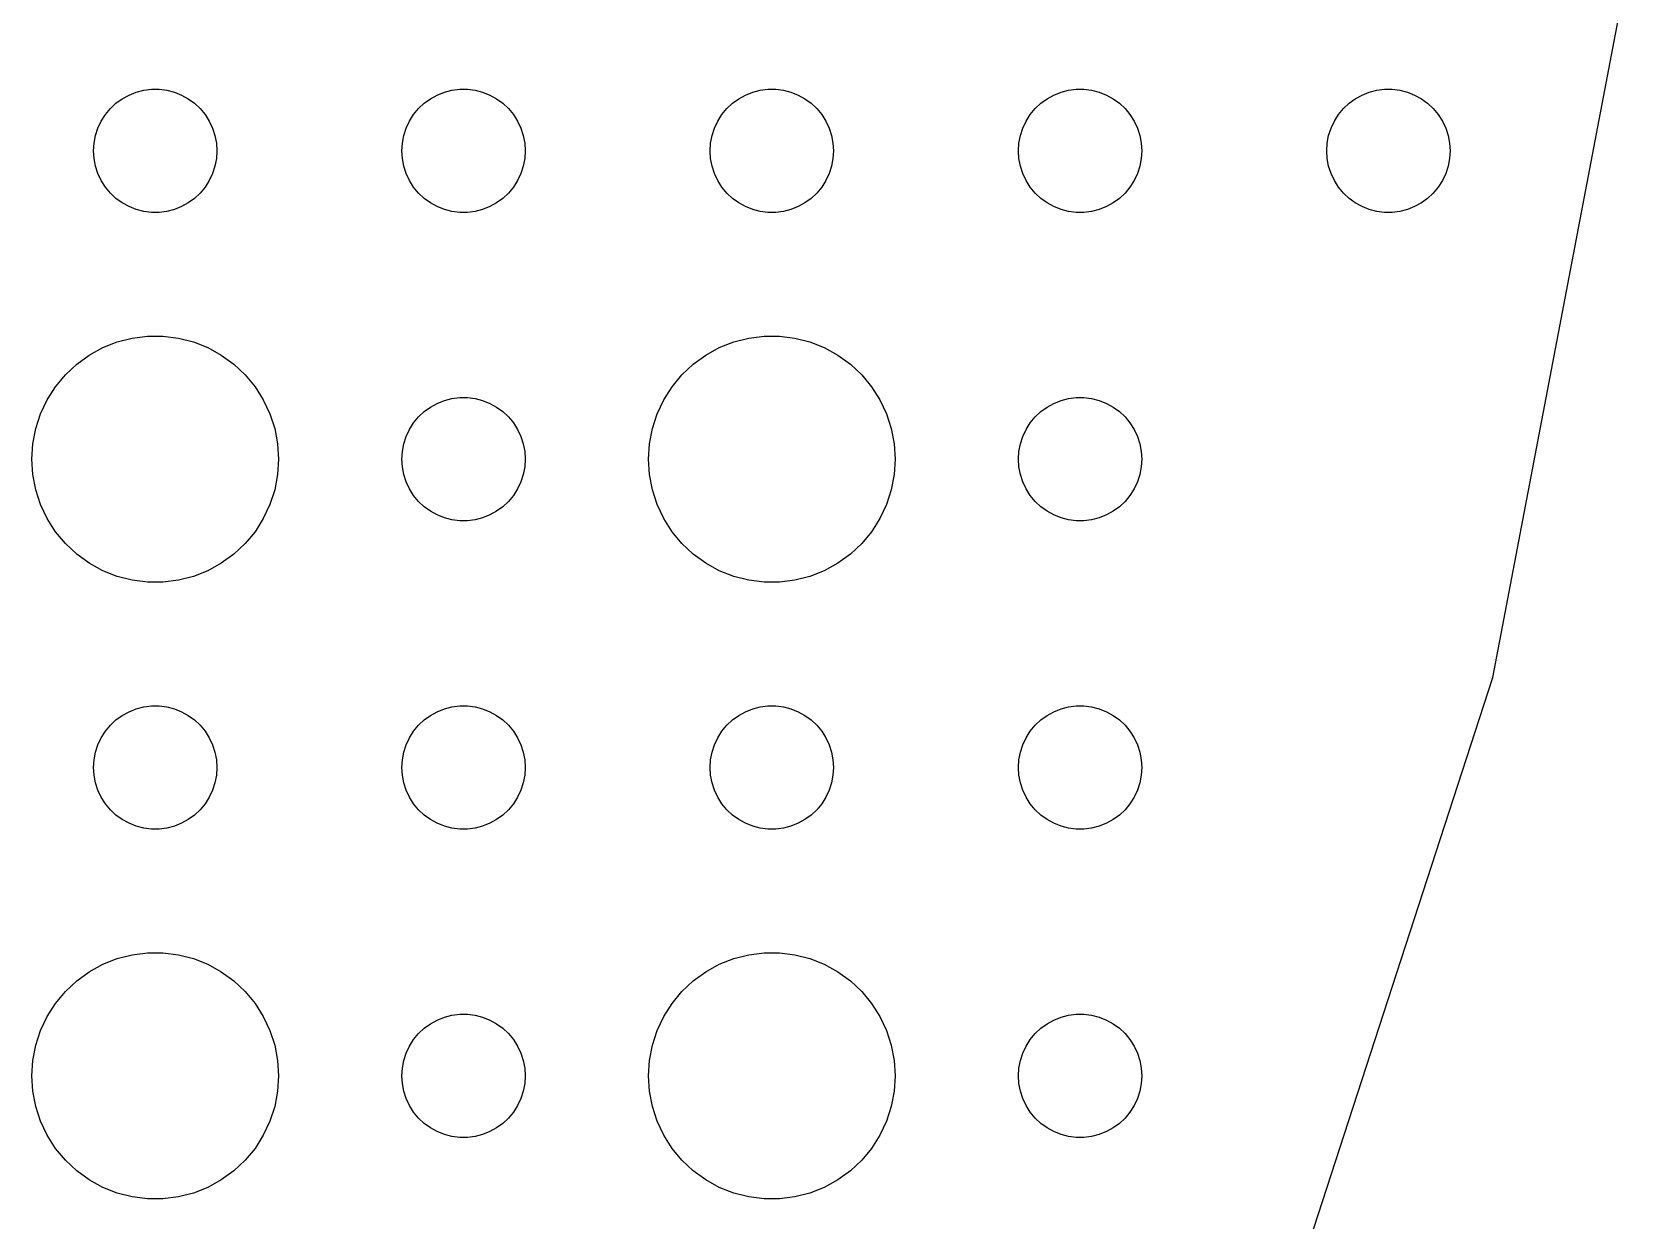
# Model space of a CAD drawing. Header units: metres. Extents: x -142 to 142, y -142 to 142.
# Drawn here: x 102 to 140.88, y -48.51 to -19.61 of the extents above; entities that cross this region are included whole.
import ezdxf

# ---------------------------------------------------------------- set-up
doc = ezdxf.new("R2010")
doc.units = ezdxf.units.M

msp = doc.modelspace()

# ---------------------------------------------------------------- linework, layer by layer
for p, q in [((137.539, -35.314), (140.88, -17.7973)), ((103.907, -21.4732), (104.044, -21.3442)), ((104.044, -21.3442), (104.196, -21.2335)), ((104.196, -21.2335), (104.361, -21.1427)), ((104.361, -21.1427), (104.536, -21.0734)), ((104.536, -21.0734), (104.719, -21.0266)), ((104.719, -21.0266), (104.906, -21.003)), ((104.906, -21.003), (105.094, -21.003)), ((105.094, -21.003), (105.281, -21.0266)), ((105.281, -21.0266), (105.464, -21.0734)), ((105.464, -21.0734), (105.639, -21.1427)), ((105.639, -21.1427), (105.804, -21.2335)), ((105.804, -21.2335), (105.956, -21.3442)), ((105.956, -21.3442), (106.093, -21.4732)), ((111.407, -21.4732), (111.544, -21.3442)), ((111.544, -21.3442), (111.696, -21.2335)), ((111.696, -21.2335), (111.861, -21.1427)), ((111.861, -21.1427), (112.036, -21.0734)), ((112.036, -21.0734), (112.219, -21.0266)), ((112.219, -21.0266), (112.406, -21.003)), ((112.406, -21.003), (112.594, -21.003)), ((112.594, -21.003), (112.781, -21.0266)), ((112.781, -21.0266), (112.964, -21.0734)), ((112.964, -21.0734), (113.139, -21.1427)), ((113.139, -21.1427), (113.304, -21.2335)), ((113.304, -21.2335), (113.456, -21.3442)), ((113.456, -21.3442), (113.593, -21.4732)), ((118.907, -21.4732), (119.044, -21.3442)), ((119.044, -21.3442), (119.196, -21.2335)), ((119.196, -21.2335), (119.361, -21.1427)), ((119.361, -21.1427), (119.536, -21.0734)), ((119.536, -21.0734), (119.719, -21.0266)), ((119.719, -21.0266), (119.906, -21.003)), ((119.906, -21.003), (120.094, -21.003)), ((120.094, -21.003), (120.281, -21.0266)), ((120.281, -21.0266), (120.464, -21.0734)), ((120.464, -21.0734), (120.639, -21.1427)), ((120.639, -21.1427), (120.804, -21.2335)), ((120.804, -21.2335), (120.956, -21.3442)), ((120.956, -21.3442), (121.093, -21.4732)), ((126.407, -21.4732), (126.544, -21.3442)), ((126.544, -21.3442), (126.696, -21.2335)), ((126.696, -21.2335), (126.861, -21.1427)), ((126.861, -21.1427), (127.036, -21.0734)), ((127.036, -21.0734), (127.219, -21.0266)), ((127.219, -21.0266), (127.406, -21.003)), ((127.406, -21.003), (127.594, -21.003)), ((127.594, -21.003), (127.781, -21.0266)), ((127.781, -21.0266), (127.964, -21.0734)), ((127.964, -21.0734), (128.139, -21.1427)), ((128.139, -21.1427), (128.304, -21.2335)), ((128.304, -21.2335), (128.456, -21.3442)), ((128.456, -21.3442), (128.593, -21.4732)), ((133.907, -21.4732), (134.044, -21.3442)), ((134.044, -21.3442), (134.196, -21.2335)), ((134.196, -21.2335), (134.361, -21.1427)), ((134.361, -21.1427), (134.536, -21.0734)), ((134.536, -21.0734), (134.719, -21.0266)), ((134.719, -21.0266), (134.906, -21.003)), ((134.906, -21.003), (135.094, -21.003)), ((135.094, -21.003), (135.281, -21.0266)), ((135.281, -21.0266), (135.464, -21.0734)), ((135.464, -21.0734), (135.639, -21.1427)), ((135.639, -21.1427), (135.804, -21.2335)), ((135.804, -21.2335), (135.956, -21.3442)), ((135.956, -21.3442), (136.093, -21.4732)), ((103.686, -21.7774), (103.786, -21.6183)), ((103.786, -21.6183), (103.907, -21.4732)), ((106.093, -21.4732), (106.214, -21.6183)), ((106.214, -21.6183), (106.314, -21.7774)), ((111.186, -21.7774), (111.286, -21.6183)), ((111.286, -21.6183), (111.407, -21.4732)), ((113.593, -21.4732), (113.714, -21.6183)), ((113.714, -21.6183), (113.814, -21.7774)), ((118.686, -21.7774), (118.786, -21.6183)), ((118.786, -21.6183), (118.907, -21.4732)), ((121.093, -21.4732), (121.214, -21.6183)), ((121.214, -21.6183), (121.314, -21.7774)), ((126.186, -21.7774), (126.286, -21.6183)), ((126.286, -21.6183), (126.407, -21.4732)), ((128.593, -21.4732), (128.714, -21.6183)), ((128.714, -21.6183), (128.814, -21.7774)), ((133.686, -21.7774), (133.786, -21.6183)), ((133.786, -21.6183), (133.907, -21.4732)), ((136.093, -21.4732), (136.214, -21.6183)), ((136.214, -21.6183), (136.314, -21.7774)), ((103.512, -22.312), (103.547, -22.127)), ((103.547, -22.127), (103.605, -21.9478)), ((103.605, -21.9478), (103.686, -21.7774)), ((106.314, -21.7774), (106.395, -21.9478)), ((106.395, -21.9478), (106.453, -22.127)), ((106.453, -22.127), (106.488, -22.312)), ((111.012, -22.312), (111.047, -22.127)), ((111.047, -22.127), (111.105, -21.9478)), ((111.105, -21.9478), (111.186, -21.7774)), ((113.814, -21.7774), (113.895, -21.9478)), ((113.895, -21.9478), (113.953, -22.127)), ((113.953, -22.127), (113.988, -22.312)), ((118.512, -22.312), (118.547, -22.127)), ((118.547, -22.127), (118.605, -21.9478)), ((118.605, -21.9478), (118.686, -21.7774)), ((121.314, -21.7774), (121.395, -21.9478)), ((121.395, -21.9478), (121.453, -22.127)), ((121.453, -22.127), (121.488, -22.312)), ((126.012, -22.312), (126.047, -22.127)), ((126.047, -22.127), (126.105, -21.9478)), ((126.105, -21.9478), (126.186, -21.7774)), ((128.814, -21.7774), (128.895, -21.9478)), ((128.895, -21.9478), (128.953, -22.127)), ((128.953, -22.127), (128.988, -22.312)), ((133.512, -22.312), (133.547, -22.127)), ((133.547, -22.127), (133.605, -21.9478)), ((133.605, -21.9478), (133.686, -21.7774)), ((136.314, -21.7774), (136.395, -21.9478)), ((136.395, -21.9478), (136.453, -22.127)), ((136.453, -22.127), (136.488, -22.312)), ((103.5, -22.5), (103.512, -22.312)), ((103.512, -22.688), (103.5, -22.5)), ((106.488, -22.312), (106.5, -22.5)), ((106.5, -22.5), (106.488, -22.688)), ((111, -22.5), (111.012, -22.312)), ((111.012, -22.688), (111, -22.5)), ((113.988, -22.312), (114, -22.5)), ((114, -22.5), (113.988, -22.688)), ((118.5, -22.5), (118.512, -22.312)), ((118.512, -22.688), (118.5, -22.5)), ((121.488, -22.312), (121.5, -22.5)), ((121.5, -22.5), (121.488, -22.688)), ((126, -22.5), (126.012, -22.312)), ((126.012, -22.688), (126, -22.5)), ((128.988, -22.312), (129, -22.5)), ((129, -22.5), (128.988, -22.688)), ((133.5, -22.5), (133.512, -22.312)), ((133.512, -22.688), (133.5, -22.5)), ((136.488, -22.312), (136.5, -22.5)), ((136.5, -22.5), (136.488, -22.688)), ((103.547, -22.873), (103.512, -22.688)), ((103.605, -23.0522), (103.547, -22.873)), ((106.453, -22.873), (106.395, -23.0522)), ((106.488, -22.688), (106.453, -22.873)), ((111.047, -22.873), (111.012, -22.688)), ((111.105, -23.0522), (111.047, -22.873)), ((113.953, -22.873), (113.895, -23.0522)), ((113.988, -22.688), (113.953, -22.873)), ((118.547, -22.873), (118.512, -22.688)), ((118.605, -23.0522), (118.547, -22.873)), ((121.453, -22.873), (121.395, -23.0522)), ((121.488, -22.688), (121.453, -22.873)), ((126.047, -22.873), (126.012, -22.688)), ((126.105, -23.0522), (126.047, -22.873)), ((128.953, -22.873), (128.895, -23.0522)), ((128.988, -22.688), (128.953, -22.873)), ((133.547, -22.873), (133.512, -22.688)), ((133.605, -23.0522), (133.547, -22.873)), ((136.453, -22.873), (136.395, -23.0522)), ((136.488, -22.688), (136.453, -22.873)), ((103.686, -23.2226), (103.605, -23.0522)), ((103.786, -23.3817), (103.686, -23.2226)), ((106.314, -23.2226), (106.214, -23.3817)), ((106.395, -23.0522), (106.314, -23.2226)), ((111.186, -23.2226), (111.105, -23.0522)), ((111.286, -23.3817), (111.186, -23.2226)), ((113.814, -23.2226), (113.714, -23.3817)), ((113.895, -23.0522), (113.814, -23.2226)), ((118.686, -23.2226), (118.605, -23.0522)), ((118.786, -23.3817), (118.686, -23.2226)), ((121.314, -23.2226), (121.214, -23.3817)), ((121.395, -23.0522), (121.314, -23.2226)), ((126.186, -23.2226), (126.105, -23.0522)), ((126.286, -23.3817), (126.186, -23.2226)), ((128.814, -23.2226), (128.714, -23.3817)), ((128.895, -23.0522), (128.814, -23.2226)), ((133.686, -23.2226), (133.605, -23.0522)), ((133.786, -23.3817), (133.686, -23.2226)), ((136.314, -23.2226), (136.214, -23.3817)), ((136.395, -23.0522), (136.314, -23.2226)), ((103.907, -23.5268), (103.786, -23.3817)), ((104.044, -23.6558), (103.907, -23.5268)), ((104.196, -23.7665), (104.044, -23.6558)), ((105.956, -23.6558), (105.804, -23.7665)), ((106.093, -23.5268), (105.956, -23.6558)), ((106.214, -23.3817), (106.093, -23.5268)), ((111.407, -23.5268), (111.286, -23.3817)), ((111.544, -23.6558), (111.407, -23.5268)), ((111.696, -23.7665), (111.544, -23.6558)), ((113.456, -23.6558), (113.304, -23.7665)), ((113.593, -23.5268), (113.456, -23.6558)), ((113.714, -23.3817), (113.593, -23.5268)), ((118.907, -23.5268), (118.786, -23.3817)), ((119.044, -23.6558), (118.907, -23.5268)), ((119.196, -23.7665), (119.044, -23.6558)), ((120.956, -23.6558), (120.804, -23.7665)), ((121.093, -23.5268), (120.956, -23.6558)), ((121.214, -23.3817), (121.093, -23.5268)), ((126.407, -23.5268), (126.286, -23.3817)), ((126.544, -23.6558), (126.407, -23.5268)), ((126.696, -23.7665), (126.544, -23.6558)), ((128.456, -23.6558), (128.304, -23.7665)), ((128.593, -23.5268), (128.456, -23.6558)), ((128.714, -23.3817), (128.593, -23.5268)), ((133.907, -23.5268), (133.786, -23.3817)), ((134.044, -23.6558), (133.907, -23.5268)), ((134.196, -23.7665), (134.044, -23.6558)), ((135.956, -23.6558), (135.804, -23.7665)), ((136.093, -23.5268), (135.956, -23.6558)), ((136.214, -23.3817), (136.093, -23.5268)), ((104.361, -23.8572), (104.196, -23.7665)), ((104.536, -23.9266), (104.361, -23.8572)), ((104.719, -23.9734), (104.536, -23.9266)), ((104.906, -23.997), (104.719, -23.9734)), ((105.094, -23.997), (104.906, -23.997)), ((105.281, -23.9734), (105.094, -23.997)), ((105.464, -23.9266), (105.281, -23.9734)), ((105.639, -23.8572), (105.464, -23.9266)), ((105.804, -23.7665), (105.639, -23.8572)), ((111.861, -23.8572), (111.696, -23.7665)), ((112.036, -23.9266), (111.861, -23.8572)), ((112.219, -23.9734), (112.036, -23.9266)), ((112.406, -23.997), (112.219, -23.9734)), ((112.594, -23.997), (112.406, -23.997)), ((112.781, -23.9734), (112.594, -23.997)), ((112.964, -23.9266), (112.781, -23.9734)), ((113.139, -23.8572), (112.964, -23.9266)), ((113.304, -23.7665), (113.139, -23.8572)), ((119.361, -23.8572), (119.196, -23.7665)), ((119.536, -23.9266), (119.361, -23.8572)), ((119.719, -23.9734), (119.536, -23.9266)), ((119.906, -23.997), (119.719, -23.9734)), ((120.094, -23.997), (119.906, -23.997)), ((120.281, -23.9734), (120.094, -23.997)), ((120.464, -23.9266), (120.281, -23.9734)), ((120.639, -23.8572), (120.464, -23.9266)), ((120.804, -23.7665), (120.639, -23.8572)), ((126.861, -23.8572), (126.696, -23.7665)), ((127.036, -23.9266), (126.861, -23.8572)), ((127.219, -23.9734), (127.036, -23.9266)), ((127.406, -23.997), (127.219, -23.9734)), ((127.594, -23.997), (127.406, -23.997)), ((127.781, -23.9734), (127.594, -23.997)), ((127.964, -23.9266), (127.781, -23.9734)), ((128.139, -23.8572), (127.964, -23.9266)), ((128.304, -23.7665), (128.139, -23.8572)), ((134.361, -23.8572), (134.196, -23.7665)), ((134.536, -23.9266), (134.361, -23.8572)), ((134.719, -23.9734), (134.536, -23.9266)), ((134.906, -23.997), (134.719, -23.9734)), ((135.094, -23.997), (134.906, -23.997)), ((135.281, -23.9734), (135.094, -23.997)), ((135.464, -23.9266), (135.281, -23.9734)), ((135.639, -23.8572), (135.464, -23.9266)), ((135.804, -23.7665), (135.639, -23.8572)), ((103.723, -27.2855), (104.073, -27.1468)), ((104.073, -27.1468), (104.438, -27.0531)), ((104.438, -27.0531), (104.812, -27.0059)), ((104.812, -27.0059), (105.188, -27.0059)), ((105.188, -27.0059), (105.562, -27.0531)), ((105.562, -27.0531), (105.927, -27.1468)), ((105.927, -27.1468), (106.277, -27.2855)), ((118.723, -27.2855), (119.073, -27.1468)), ((119.073, -27.1468), (119.438, -27.0531)), ((119.438, -27.0531), (119.812, -27.0059)), ((119.812, -27.0059), (120.188, -27.0059)), ((120.188, -27.0059), (120.562, -27.0531)), ((120.562, -27.0531), (120.927, -27.1468)), ((120.927, -27.1468), (121.277, -27.2855)), ((103.088, -27.6884), (103.393, -27.467)), ((103.393, -27.467), (103.723, -27.2855)), ((106.277, -27.2855), (106.607, -27.467)), ((106.607, -27.467), (106.912, -27.6884)), ((118.088, -27.6884), (118.393, -27.467)), ((118.393, -27.467), (118.723, -27.2855)), ((121.277, -27.2855), (121.607, -27.467)), ((121.607, -27.467), (121.912, -27.6884)), ((102.573, -28.2366), (102.813, -27.9464)), ((102.813, -27.9464), (103.088, -27.6884)), ((106.912, -27.6884), (107.187, -27.9464)), ((107.187, -27.9464), (107.427, -28.2366)), ((117.573, -28.2366), (117.813, -27.9464)), ((117.813, -27.9464), (118.088, -27.6884)), ((121.912, -27.6884), (122.187, -27.9464)), ((122.187, -27.9464), (122.427, -28.2366)), ((102.371, -28.5547), (102.573, -28.2366)), ((107.427, -28.2366), (107.629, -28.5547)), ((117.371, -28.5547), (117.573, -28.2366)), ((122.427, -28.2366), (122.629, -28.5547)), ((102.211, -28.8956), (102.371, -28.5547)), ((107.629, -28.5547), (107.789, -28.8956)), ((111.544, -28.8442), (111.696, -28.7335)), ((111.696, -28.7335), (111.861, -28.6427)), ((111.861, -28.6427), (112.036, -28.5734)), ((112.036, -28.5734), (112.219, -28.5266)), ((112.219, -28.5266), (112.406, -28.503)), ((112.406, -28.503), (112.594, -28.503)), ((112.594, -28.503), (112.781, -28.5266)), ((112.781, -28.5266), (112.964, -28.5734)), ((112.964, -28.5734), (113.139, -28.6427)), ((113.139, -28.6427), (113.304, -28.7335)), ((113.304, -28.7335), (113.456, -28.8442)), ((117.211, -28.8956), (117.371, -28.5547)), ((122.629, -28.5547), (122.789, -28.8956)), ((126.544, -28.8442), (126.696, -28.7335)), ((126.696, -28.7335), (126.861, -28.6427)), ((126.861, -28.6427), (127.036, -28.5734)), ((127.036, -28.5734), (127.219, -28.5266)), ((127.219, -28.5266), (127.406, -28.503)), ((127.406, -28.503), (127.594, -28.503)), ((127.594, -28.503), (127.781, -28.5266)), ((127.781, -28.5266), (127.964, -28.5734)), ((127.964, -28.5734), (128.139, -28.6427)), ((128.139, -28.6427), (128.304, -28.7335)), ((128.304, -28.7335), (128.456, -28.8442)), ((102.094, -29.2539), (102.211, -28.8956)), ((107.789, -28.8956), (107.906, -29.2539)), ((111.186, -29.2774), (111.286, -29.1183)), ((111.286, -29.1183), (111.407, -28.9732)), ((111.407, -28.9732), (111.544, -28.8442)), ((113.456, -28.8442), (113.593, -28.9732)), ((113.593, -28.9732), (113.714, -29.1183)), ((113.714, -29.1183), (113.814, -29.2774)), ((117.094, -29.2539), (117.211, -28.8956)), ((122.789, -28.8956), (122.906, -29.2539)), ((126.186, -29.2774), (126.286, -29.1183)), ((126.286, -29.1183), (126.407, -28.9732)), ((126.407, -28.9732), (126.544, -28.8442)), ((128.456, -28.8442), (128.593, -28.9732)), ((128.593, -28.9732), (128.714, -29.1183)), ((128.714, -29.1183), (128.814, -29.2774)), ((102.024, -29.624), (102.094, -29.2539)), ((107.906, -29.2539), (107.976, -29.624)), ((111.047, -29.627), (111.105, -29.4478)), ((111.105, -29.4478), (111.186, -29.2774)), ((113.814, -29.2774), (113.895, -29.4478)), ((113.895, -29.4478), (113.953, -29.627)), ((117.024, -29.624), (117.094, -29.2539)), ((122.906, -29.2539), (122.976, -29.624)), ((126.047, -29.627), (126.105, -29.4478)), ((126.105, -29.4478), (126.186, -29.2774)), ((128.814, -29.2774), (128.895, -29.4478)), ((128.895, -29.4478), (128.953, -29.627)), ((102, -30), (102.024, -29.624)), ((107.976, -29.624), (108, -30)), ((111, -30), (111.012, -29.812)), ((111.012, -29.812), (111.047, -29.627)), ((113.953, -29.627), (113.988, -29.812)), ((113.988, -29.812), (114, -30)), ((117, -30), (117.024, -29.624)), ((122.976, -29.624), (123, -30)), ((126, -30), (126.012, -29.812)), ((126.012, -29.812), (126.047, -29.627)), ((128.953, -29.627), (128.988, -29.812)), ((128.988, -29.812), (129, -30)), ((102.024, -30.376), (102, -30)), ((108, -30), (107.976, -30.376)), ((111.012, -30.188), (111, -30)), ((111.047, -30.373), (111.012, -30.188)), ((113.988, -30.188), (113.953, -30.373)), ((114, -30), (113.988, -30.188)), ((117.024, -30.376), (117, -30)), ((123, -30), (122.976, -30.376)), ((126.012, -30.188), (126, -30)), ((126.047, -30.373), (126.012, -30.188)), ((128.988, -30.188), (128.953, -30.373)), ((129, -30), (128.988, -30.188)), ((102.094, -30.7461), (102.024, -30.376)), ((107.976, -30.376), (107.906, -30.7461)), ((111.105, -30.5522), (111.047, -30.373)), ((111.186, -30.7226), (111.105, -30.5522)), ((113.895, -30.5522), (113.814, -30.7226)), ((113.953, -30.373), (113.895, -30.5522)), ((117.094, -30.7461), (117.024, -30.376)), ((122.976, -30.376), (122.906, -30.7461)), ((126.105, -30.5522), (126.047, -30.373)), ((126.186, -30.7226), (126.105, -30.5522)), ((128.895, -30.5522), (128.814, -30.7226)), ((128.953, -30.373), (128.895, -30.5522)), ((102.211, -31.1044), (102.094, -30.7461)), ((107.906, -30.7461), (107.789, -31.1044)), ((111.286, -30.8817), (111.186, -30.7226)), ((111.407, -31.0268), (111.286, -30.8817)), ((111.544, -31.1558), (111.407, -31.0268)), ((113.593, -31.0268), (113.456, -31.1558)), ((113.714, -30.8817), (113.593, -31.0268)), ((113.814, -30.7226), (113.714, -30.8817)), ((117.211, -31.1044), (117.094, -30.7461)), ((122.906, -30.7461), (122.789, -31.1044)), ((126.286, -30.8817), (126.186, -30.7226)), ((126.407, -31.0268), (126.286, -30.8817)), ((126.544, -31.1558), (126.407, -31.0268)), ((128.593, -31.0268), (128.456, -31.1558)), ((128.714, -30.8817), (128.593, -31.0268)), ((128.814, -30.7226), (128.714, -30.8817)), ((102.371, -31.4453), (102.211, -31.1044)), ((102.573, -31.7634), (102.371, -31.4453)), ((107.629, -31.4453), (107.427, -31.7634)), ((107.789, -31.1044), (107.629, -31.4453)), ((111.696, -31.2665), (111.544, -31.1558)), ((111.861, -31.3572), (111.696, -31.2665)), ((112.036, -31.4266), (111.861, -31.3572)), ((112.219, -31.4734), (112.036, -31.4266)), ((112.406, -31.497), (112.219, -31.4734)), ((112.781, -31.4734), (112.594, -31.497)), ((112.964, -31.4266), (112.781, -31.4734)), ((113.139, -31.3572), (112.964, -31.4266)), ((113.304, -31.2665), (113.139, -31.3572)), ((113.456, -31.1558), (113.304, -31.2665)), ((117.371, -31.4453), (117.211, -31.1044)), ((117.573, -31.7634), (117.371, -31.4453)), ((122.629, -31.4453), (122.427, -31.7634)), ((122.789, -31.1044), (122.629, -31.4453)), ((126.696, -31.2665), (126.544, -31.1558)), ((126.861, -31.3572), (126.696, -31.2665)), ((127.036, -31.4266), (126.861, -31.3572)), ((127.219, -31.4734), (127.036, -31.4266)), ((127.406, -31.497), (127.219, -31.4734)), ((127.781, -31.4734), (127.594, -31.497)), ((127.964, -31.4266), (127.781, -31.4734)), ((128.139, -31.3572), (127.964, -31.4266)), ((128.304, -31.2665), (128.139, -31.3572)), ((128.456, -31.1558), (128.304, -31.2665)), ((102.813, -32.0536), (102.573, -31.7634)), ((107.427, -31.7634), (107.187, -32.0536)), ((112.594, -31.497), (112.406, -31.497)), ((117.813, -32.0536), (117.573, -31.7634)), ((122.427, -31.7634), (122.187, -32.0536)), ((127.594, -31.497), (127.406, -31.497)), ((103.088, -32.3115), (102.813, -32.0536)), ((107.187, -32.0536), (106.912, -32.3115)), ((118.088, -32.3115), (117.813, -32.0536)), ((122.187, -32.0536), (121.912, -32.3115)), ((103.393, -32.533), (103.088, -32.3115)), ((103.723, -32.7145), (103.393, -32.533)), ((106.607, -32.533), (106.277, -32.7145)), ((106.912, -32.3115), (106.607, -32.533)), ((118.393, -32.533), (118.088, -32.3115)), ((118.723, -32.7145), (118.393, -32.533)), ((121.607, -32.533), (121.277, -32.7145)), ((121.912, -32.3115), (121.607, -32.533)), ((104.073, -32.8532), (103.723, -32.7145)), ((104.438, -32.9469), (104.073, -32.8532)), ((104.812, -32.9941), (104.438, -32.9469)), ((105.188, -32.9941), (104.812, -32.9941)), ((105.562, -32.9469), (105.188, -32.9941)), ((105.927, -32.8532), (105.562, -32.9469)), ((106.277, -32.7145), (105.927, -32.8532)), ((119.073, -32.8532), (118.723, -32.7145)), ((119.438, -32.9469), (119.073, -32.8532)), ((119.812, -32.9941), (119.438, -32.9469)), ((120.188, -32.9941), (119.812, -32.9941)), ((120.562, -32.9469), (120.188, -32.9941)), ((120.927, -32.8532), (120.562, -32.9469)), ((121.277, -32.7145), (120.927, -32.8532)), ((132.028, -52.2737), (137.539, -35.314)), ((104.196, -36.2335), (104.361, -36.1428)), ((104.361, -36.1428), (104.536, -36.0734)), ((104.536, -36.0734), (104.719, -36.0266)), ((104.719, -36.0266), (104.906, -36.003)), ((104.906, -36.003), (105.094, -36.003)), ((105.094, -36.003), (105.281, -36.0266)), ((105.281, -36.0266), (105.464, -36.0734)), ((105.464, -36.0734), (105.639, -36.1428)), ((105.639, -36.1428), (105.804, -36.2335)), ((111.696, -36.2335), (111.861, -36.1428)), ((111.861, -36.1428), (112.036, -36.0734)), ((112.036, -36.0734), (112.219, -36.0266)), ((112.219, -36.0266), (112.406, -36.003)), ((112.406, -36.003), (112.594, -36.003)), ((112.594, -36.003), (112.781, -36.0266)), ((112.781, -36.0266), (112.964, -36.0734)), ((112.964, -36.0734), (113.139, -36.1428)), ((113.139, -36.1428), (113.304, -36.2335)), ((119.196, -36.2335), (119.361, -36.1428)), ((119.361, -36.1428), (119.536, -36.0734)), ((119.536, -36.0734), (119.719, -36.0266)), ((119.719, -36.0266), (119.906, -36.003)), ((119.906, -36.003), (120.094, -36.003)), ((120.094, -36.003), (120.281, -36.0266)), ((120.281, -36.0266), (120.464, -36.0734)), ((120.464, -36.0734), (120.639, -36.1428)), ((120.639, -36.1428), (120.804, -36.2335)), ((126.696, -36.2335), (126.861, -36.1428)), ((126.861, -36.1428), (127.036, -36.0734)), ((127.036, -36.0734), (127.219, -36.0266)), ((127.219, -36.0266), (127.406, -36.003)), ((127.406, -36.003), (127.594, -36.003)), ((127.594, -36.003), (127.781, -36.0266)), ((127.781, -36.0266), (127.964, -36.0734)), ((127.964, -36.0734), (128.139, -36.1428)), ((128.139, -36.1428), (128.304, -36.2335)), ((103.786, -36.6183), (103.907, -36.4732)), ((103.907, -36.4732), (104.044, -36.3442)), ((104.044, -36.3442), (104.196, -36.2335)), ((105.804, -36.2335), (105.956, -36.3442)), ((105.956, -36.3442), (106.093, -36.4732)), ((106.093, -36.4732), (106.214, -36.6183)), ((111.286, -36.6183), (111.407, -36.4732)), ((111.407, -36.4732), (111.544, -36.3442)), ((111.544, -36.3442), (111.696, -36.2335)), ((113.304, -36.2335), (113.456, -36.3442)), ((113.456, -36.3442), (113.593, -36.4732)), ((113.593, -36.4732), (113.714, -36.6183)), ((118.786, -36.6183), (118.907, -36.4732)), ((118.907, -36.4732), (119.044, -36.3442)), ((119.044, -36.3442), (119.196, -36.2335)), ((120.804, -36.2335), (120.956, -36.3442)), ((120.956, -36.3442), (121.093, -36.4732)), ((121.093, -36.4732), (121.214, -36.6183)), ((126.286, -36.6183), (126.407, -36.4732)), ((126.407, -36.4732), (126.544, -36.3442)), ((126.544, -36.3442), (126.696, -36.2335)), ((128.304, -36.2335), (128.456, -36.3442)), ((128.456, -36.3442), (128.593, -36.4732)), ((128.593, -36.4732), (128.714, -36.6183)), ((103.605, -36.9478), (103.686, -36.7774)), ((103.686, -36.7774), (103.786, -36.6183)), ((106.214, -36.6183), (106.314, -36.7774)), ((106.314, -36.7774), (106.395, -36.9478)), ((111.105, -36.9478), (111.186, -36.7774)), ((111.186, -36.7774), (111.286, -36.6183)), ((113.714, -36.6183), (113.814, -36.7774)), ((113.814, -36.7774), (113.895, -36.9478)), ((118.605, -36.9478), (118.686, -36.7774)), ((118.686, -36.7774), (118.786, -36.6183)), ((121.214, -36.6183), (121.314, -36.7774)), ((121.314, -36.7774), (121.395, -36.9478)), ((126.105, -36.9478), (126.186, -36.7774)), ((126.186, -36.7774), (126.286, -36.6183)), ((128.714, -36.6183), (128.814, -36.7774)), ((128.814, -36.7774), (128.895, -36.9478)), ((103.5, -37.5), (103.512, -37.312)), ((103.512, -37.312), (103.547, -37.127)), ((103.547, -37.127), (103.605, -36.9478)), ((106.395, -36.9478), (106.453, -37.127)), ((106.453, -37.127), (106.488, -37.312)), ((106.488, -37.312), (106.5, -37.5)), ((111, -37.5), (111.012, -37.312)), ((111.012, -37.312), (111.047, -37.127)), ((111.047, -37.127), (111.105, -36.9478)), ((113.895, -36.9478), (113.953, -37.127)), ((113.953, -37.127), (113.988, -37.312)), ((113.988, -37.312), (114, -37.5)), ((118.5, -37.5), (118.512, -37.312)), ((118.512, -37.312), (118.547, -37.127)), ((118.547, -37.127), (118.605, -36.9478)), ((121.395, -36.9478), (121.453, -37.127)), ((121.453, -37.127), (121.488, -37.312)), ((121.488, -37.312), (121.5, -37.5)), ((126, -37.5), (126.012, -37.312)), ((126.012, -37.312), (126.047, -37.127)), ((126.047, -37.127), (126.105, -36.9478)), ((128.895, -36.9478), (128.953, -37.127)), ((128.953, -37.127), (128.988, -37.312)), ((128.988, -37.312), (129, -37.5)), ((103.512, -37.688), (103.5, -37.5)), ((103.547, -37.873), (103.512, -37.688)), ((106.488, -37.688), (106.453, -37.873)), ((106.5, -37.5), (106.488, -37.688)), ((111.012, -37.688), (111, -37.5)), ((111.047, -37.873), (111.012, -37.688)), ((113.988, -37.688), (113.953, -37.873)), ((114, -37.5), (113.988, -37.688)), ((118.512, -37.688), (118.5, -37.5)), ((118.547, -37.873), (118.512, -37.688)), ((121.488, -37.688), (121.453, -37.873)), ((121.5, -37.5), (121.488, -37.688)), ((126.012, -37.688), (126, -37.5)), ((126.047, -37.873), (126.012, -37.688)), ((128.988, -37.688), (128.953, -37.873)), ((129, -37.5), (128.988, -37.688)), ((103.605, -38.0522), (103.547, -37.873)), ((103.686, -38.2226), (103.605, -38.0522)), ((106.395, -38.0522), (106.314, -38.2226)), ((106.453, -37.873), (106.395, -38.0522)), ((111.105, -38.0522), (111.047, -37.873)), ((111.186, -38.2226), (111.105, -38.0522)), ((113.895, -38.0522), (113.814, -38.2226)), ((113.953, -37.873), (113.895, -38.0522)), ((118.605, -38.0522), (118.547, -37.873)), ((118.686, -38.2226), (118.605, -38.0522)), ((121.395, -38.0522), (121.314, -38.2226)), ((121.453, -37.873), (121.395, -38.0522)), ((126.105, -38.0522), (126.047, -37.873)), ((126.186, -38.2226), (126.105, -38.0522)), ((128.895, -38.0522), (128.814, -38.2226)), ((128.953, -37.873), (128.895, -38.0522)), ((103.786, -38.3817), (103.686, -38.2226)), ((103.907, -38.5268), (103.786, -38.3817)), ((106.214, -38.3817), (106.093, -38.5268)), ((106.314, -38.2226), (106.214, -38.3817)), ((111.286, -38.3817), (111.186, -38.2226)), ((111.407, -38.5268), (111.286, -38.3817)), ((113.714, -38.3817), (113.593, -38.5268)), ((113.814, -38.2226), (113.714, -38.3817)), ((118.786, -38.3817), (118.686, -38.2226)), ((118.907, -38.5268), (118.786, -38.3817)), ((121.214, -38.3817), (121.093, -38.5268)), ((121.314, -38.2226), (121.214, -38.3817)), ((126.286, -38.3817), (126.186, -38.2226)), ((126.407, -38.5268), (126.286, -38.3817)), ((128.714, -38.3817), (128.593, -38.5268)), ((128.814, -38.2226), (128.714, -38.3817)), ((104.044, -38.6558), (103.907, -38.5268)), ((104.196, -38.7665), (104.044, -38.6558)), ((104.361, -38.8572), (104.196, -38.7665)), ((104.536, -38.9266), (104.361, -38.8572)), ((105.639, -38.8572), (105.464, -38.9266)), ((105.804, -38.7665), (105.639, -38.8572)), ((105.956, -38.6558), (105.804, -38.7665)), ((106.093, -38.5268), (105.956, -38.6558)), ((111.544, -38.6558), (111.407, -38.5268)), ((111.696, -38.7665), (111.544, -38.6558)), ((111.861, -38.8572), (111.696, -38.7665)), ((112.036, -38.9266), (111.861, -38.8572)), ((113.139, -38.8572), (112.964, -38.9266)), ((113.304, -38.7665), (113.139, -38.8572)), ((113.456, -38.6558), (113.304, -38.7665)), ((113.593, -38.5268), (113.456, -38.6558)), ((119.044, -38.6558), (118.907, -38.5268)), ((119.196, -38.7665), (119.044, -38.6558)), ((119.361, -38.8572), (119.196, -38.7665)), ((119.536, -38.9266), (119.361, -38.8572)), ((120.639, -38.8572), (120.464, -38.9266)), ((120.804, -38.7665), (120.639, -38.8572)), ((120.956, -38.6558), (120.804, -38.7665)), ((121.093, -38.5268), (120.956, -38.6558)), ((126.544, -38.6558), (126.407, -38.5268)), ((126.696, -38.7665), (126.544, -38.6558)), ((126.861, -38.8572), (126.696, -38.7665)), ((127.036, -38.9266), (126.861, -38.8572)), ((128.139, -38.8572), (127.964, -38.9266)), ((128.304, -38.7665), (128.139, -38.8572)), ((128.456, -38.6558), (128.304, -38.7665)), ((128.593, -38.5268), (128.456, -38.6558)), ((104.719, -38.9734), (104.536, -38.9266)), ((104.906, -38.997), (104.719, -38.9734)), ((105.094, -38.997), (104.906, -38.997)), ((105.281, -38.9734), (105.094, -38.997)), ((105.464, -38.9266), (105.281, -38.9734)), ((112.219, -38.9734), (112.036, -38.9266)), ((112.406, -38.997), (112.219, -38.9734)), ((112.594, -38.997), (112.406, -38.997)), ((112.781, -38.9734), (112.594, -38.997)), ((112.964, -38.9266), (112.781, -38.9734)), ((119.719, -38.9734), (119.536, -38.9266)), ((119.906, -38.997), (119.719, -38.9734)), ((120.094, -38.997), (119.906, -38.997)), ((120.281, -38.9734), (120.094, -38.997)), ((120.464, -38.9266), (120.281, -38.9734)), ((127.219, -38.9734), (127.036, -38.9266)), ((127.406, -38.997), (127.219, -38.9734)), ((127.594, -38.997), (127.406, -38.997)), ((127.781, -38.9734), (127.594, -38.997)), ((127.964, -38.9266), (127.781, -38.9734)), ((103.393, -42.467), (103.723, -42.2855)), ((103.723, -42.2855), (104.073, -42.1468)), ((104.073, -42.1468), (104.438, -42.0531)), ((104.438, -42.0531), (104.812, -42.0059)), ((104.812, -42.0059), (105.188, -42.0059)), ((105.188, -42.0059), (105.562, -42.0531)), ((105.562, -42.0531), (105.927, -42.1468)), ((105.927, -42.1468), (106.277, -42.2855)), ((106.277, -42.2855), (106.607, -42.467)), ((118.393, -42.467), (118.723, -42.2855)), ((118.723, -42.2855), (119.073, -42.1468)), ((119.073, -42.1468), (119.438, -42.0531)), ((119.438, -42.0531), (119.812, -42.0059)), ((119.812, -42.0059), (120.188, -42.0059)), ((120.188, -42.0059), (120.562, -42.0531)), ((120.562, -42.0531), (120.927, -42.1468)), ((120.927, -42.1468), (121.277, -42.2855)), ((121.277, -42.2855), (121.607, -42.467)), ((102.813, -42.9464), (103.088, -42.6885)), ((103.088, -42.6885), (103.393, -42.467)), ((106.607, -42.467), (106.912, -42.6885)), ((106.912, -42.6885), (107.187, -42.9464)), ((117.813, -42.9464), (118.088, -42.6885)), ((118.088, -42.6885), (118.393, -42.467)), ((121.607, -42.467), (121.912, -42.6885)), ((121.912, -42.6885), (122.187, -42.9464)), ((102.573, -43.2366), (102.813, -42.9464)), ((107.187, -42.9464), (107.427, -43.2366)), ((117.573, -43.2366), (117.813, -42.9464)), ((122.187, -42.9464), (122.427, -43.2366)), ((102.371, -43.5547), (102.573, -43.2366)), ((107.427, -43.2366), (107.629, -43.5547)), ((112.036, -43.5734), (112.219, -43.5266)), ((112.219, -43.5266), (112.406, -43.503)), ((112.406, -43.503), (112.594, -43.503)), ((112.594, -43.503), (112.781, -43.5266)), ((112.781, -43.5266), (112.964, -43.5734)), ((117.371, -43.5547), (117.573, -43.2366)), ((122.427, -43.2366), (122.629, -43.5547)), ((127.036, -43.5734), (127.219, -43.5266)), ((127.219, -43.5266), (127.406, -43.503)), ((127.406, -43.503), (127.594, -43.503)), ((127.594, -43.503), (127.781, -43.5266)), ((127.781, -43.5266), (127.964, -43.5734)), ((102.094, -44.2539), (102.211, -43.8956)), ((102.211, -43.8956), (102.371, -43.5547)), ((107.629, -43.5547), (107.789, -43.8956)), ((107.789, -43.8956), (107.906, -44.2539)), ((111.407, -43.9732), (111.544, -43.8442)), ((111.544, -43.8442), (111.696, -43.7335)), ((111.696, -43.7335), (111.861, -43.6428)), ((111.861, -43.6428), (112.036, -43.5734)), ((112.964, -43.5734), (113.139, -43.6428)), ((113.139, -43.6428), (113.304, -43.7335)), ((113.304, -43.7335), (113.456, -43.8442)), ((113.456, -43.8442), (113.593, -43.9732)), ((117.094, -44.2539), (117.211, -43.8956)), ((117.211, -43.8956), (117.371, -43.5547)), ((122.629, -43.5547), (122.789, -43.8956)), ((122.789, -43.8956), (122.906, -44.2539)), ((126.407, -43.9732), (126.544, -43.8442)), ((126.544, -43.8442), (126.696, -43.7335)), ((126.696, -43.7335), (126.861, -43.6428)), ((126.861, -43.6428), (127.036, -43.5734)), ((127.964, -43.5734), (128.139, -43.6428)), ((128.139, -43.6428), (128.304, -43.7335)), ((128.304, -43.7335), (128.456, -43.8442)), ((128.456, -43.8442), (128.593, -43.9732)), ((102.024, -44.624), (102.094, -44.2539)), ((107.906, -44.2539), (107.976, -44.624)), ((111.105, -44.4478), (111.186, -44.2774)), ((111.186, -44.2774), (111.286, -44.1183)), ((111.286, -44.1183), (111.407, -43.9732)), ((113.593, -43.9732), (113.714, -44.1183)), ((113.714, -44.1183), (113.814, -44.2774)), ((113.814, -44.2774), (113.895, -44.4478)), ((117.024, -44.624), (117.094, -44.2539)), ((122.906, -44.2539), (122.976, -44.624)), ((126.105, -44.4478), (126.186, -44.2774)), ((126.186, -44.2774), (126.286, -44.1183)), ((126.286, -44.1183), (126.407, -43.9732)), ((128.593, -43.9732), (128.714, -44.1183)), ((128.714, -44.1183), (128.814, -44.2774)), ((128.814, -44.2774), (128.895, -44.4478)), ((102, -45), (102.024, -44.624)), ((107.976, -44.624), (108, -45)), ((111.012, -44.812), (111.047, -44.627)), ((111.047, -44.627), (111.105, -44.4478)), ((113.895, -44.4478), (113.953, -44.627)), ((113.953, -44.627), (113.988, -44.812)), ((117, -45), (117.024, -44.624)), ((122.976, -44.624), (123, -45)), ((126.012, -44.812), (126.047, -44.627)), ((126.047, -44.627), (126.105, -44.4478)), ((128.895, -44.4478), (128.953, -44.627)), ((128.953, -44.627), (128.988, -44.812)), ((102.024, -45.376), (102, -45)), ((108, -45), (107.976, -45.376)), ((111, -45), (111.012, -44.812)), ((111.012, -45.188), (111, -45)), ((113.988, -44.812), (114, -45)), ((114, -45), (113.988, -45.188)), ((117.024, -45.376), (117, -45)), ((123, -45), (122.976, -45.376)), ((126, -45), (126.012, -44.812)), ((126.012, -45.188), (126, -45)), ((128.988, -44.812), (129, -45)), ((129, -45), (128.988, -45.188)), ((102.094, -45.7461), (102.024, -45.376)), ((107.976, -45.376), (107.906, -45.7461)), ((111.047, -45.373), (111.012, -45.188)), ((111.105, -45.5522), (111.047, -45.373)), ((113.953, -45.373), (113.895, -45.5522)), ((113.988, -45.188), (113.953, -45.373)), ((117.094, -45.7461), (117.024, -45.376)), ((122.976, -45.376), (122.906, -45.7461)), ((126.047, -45.373), (126.012, -45.188)), ((126.105, -45.5522), (126.047, -45.373)), ((128.953, -45.373), (128.895, -45.5522)), ((128.988, -45.188), (128.953, -45.373)), ((102.211, -46.1044), (102.094, -45.7461)), ((107.906, -45.7461), (107.789, -46.1044)), ((111.186, -45.7226), (111.105, -45.5522)), ((111.286, -45.8817), (111.186, -45.7226)), ((113.814, -45.7226), (113.714, -45.8817)), ((113.895, -45.5522), (113.814, -45.7226)), ((117.211, -46.1044), (117.094, -45.7461)), ((122.906, -45.7461), (122.789, -46.1044)), ((126.186, -45.7226), (126.105, -45.5522)), ((126.286, -45.8817), (126.186, -45.7226)), ((128.814, -45.7226), (128.714, -45.8817)), ((128.895, -45.5522), (128.814, -45.7226)), ((102.371, -46.4453), (102.211, -46.1044)), ((107.789, -46.1044), (107.629, -46.4453)), ((111.407, -46.0268), (111.286, -45.8817)), ((111.544, -46.1558), (111.407, -46.0268)), ((111.696, -46.2665), (111.544, -46.1558)), ((111.861, -46.3572), (111.696, -46.2665)), ((113.304, -46.2665), (113.139, -46.3572)), ((113.456, -46.1558), (113.304, -46.2665)), ((113.593, -46.0268), (113.456, -46.1558)), ((113.714, -45.8817), (113.593, -46.0268)), ((117.371, -46.4453), (117.211, -46.1044)), ((122.789, -46.1044), (122.629, -46.4453)), ((126.407, -46.0268), (126.286, -45.8817)), ((126.544, -46.1558), (126.407, -46.0268)), ((126.696, -46.2665), (126.544, -46.1558)), ((126.861, -46.3572), (126.696, -46.2665)), ((128.304, -46.2665), (128.139, -46.3572)), ((128.456, -46.1558), (128.304, -46.2665)), ((128.593, -46.0268), (128.456, -46.1558)), ((128.714, -45.8817), (128.593, -46.0268)), ((102.573, -46.7634), (102.371, -46.4453)), ((107.629, -46.4453), (107.427, -46.7634)), ((112.036, -46.4266), (111.861, -46.3572)), ((112.219, -46.4734), (112.036, -46.4266)), ((112.406, -46.497), (112.219, -46.4734)), ((112.594, -46.497), (112.406, -46.497)), ((112.781, -46.4734), (112.594, -46.497)), ((112.964, -46.4266), (112.781, -46.4734)), ((113.139, -46.3572), (112.964, -46.4266)), ((117.573, -46.7634), (117.371, -46.4453)), ((122.629, -46.4453), (122.427, -46.7634)), ((127.036, -46.4266), (126.861, -46.3572)), ((127.219, -46.4734), (127.036, -46.4266)), ((127.406, -46.497), (127.219, -46.4734)), ((127.594, -46.497), (127.406, -46.497)), ((127.781, -46.4734), (127.594, -46.497)), ((127.964, -46.4266), (127.781, -46.4734)), ((128.139, -46.3572), (127.964, -46.4266)), ((102.813, -47.0536), (102.573, -46.7634)), ((107.427, -46.7634), (107.187, -47.0536)), ((117.813, -47.0536), (117.573, -46.7634)), ((122.427, -46.7634), (122.187, -47.0536)), ((103.088, -47.3115), (102.813, -47.0536)), ((103.393, -47.533), (103.088, -47.3115)), ((106.912, -47.3115), (106.607, -47.533)), ((107.187, -47.0536), (106.912, -47.3115)), ((118.088, -47.3115), (117.813, -47.0536)), ((118.393, -47.533), (118.088, -47.3115)), ((121.912, -47.3115), (121.607, -47.533)), ((122.187, -47.0536), (121.912, -47.3115)), ((103.723, -47.7145), (103.393, -47.533)), ((104.073, -47.8532), (103.723, -47.7145)), ((106.277, -47.7145), (105.927, -47.8532)), ((106.607, -47.533), (106.277, -47.7145)), ((118.723, -47.7145), (118.393, -47.533)), ((119.073, -47.8532), (118.723, -47.7145)), ((121.277, -47.7145), (120.927, -47.8532)), ((121.607, -47.533), (121.277, -47.7145)), ((104.438, -47.9469), (104.073, -47.8532)), ((104.812, -47.9941), (104.438, -47.9469)), ((105.188, -47.9941), (104.812, -47.9941)), ((105.562, -47.9469), (105.188, -47.9941)), ((105.927, -47.8532), (105.562, -47.9469)), ((119.438, -47.9469), (119.073, -47.8532)), ((119.812, -47.9941), (119.438, -47.9469)), ((120.188, -47.9941), (119.812, -47.9941)), ((120.562, -47.9469), (120.188, -47.9941)), ((120.927, -47.8532), (120.562, -47.9469))]:
    msp.add_line(p, q)

doc.saveas('drawing.dxf')
